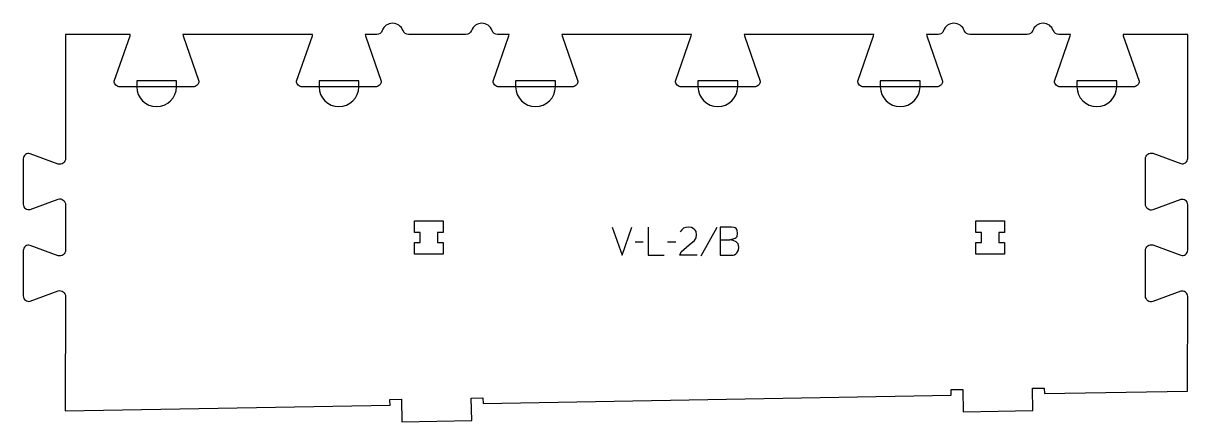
# Model space of a CAD drawing. Header units: millimetres. Extents: x -628 to 616, y -208 to 218.
import ezdxf

# ---------------------------------------------------------------- set-up
doc = ezdxf.new("R2010")
doc.units = ezdxf.units.MM
for name, color, linetype, true_color in [('1_ANYTOOL_1MMDEEP_LABELS_S', 2, 'Continuous', 0xffff00), ('3_ANYTOOL_CUTTHROUGH_INSID', 4, 'Continuous', 0x00ffff), ('4_ANYTOOL_CUTTHROUGH_OUTSI', 5, 'Continuous', 0x0000ff), ('5_ANYTOOL_HALF_MILL_9MM_IN', 3, 'Continuous', 0x00ff00)]:
    doc.layers.add(name, color=color, linetype=linetype, true_color=true_color)

msp = doc.modelspace()

# ---------------------------------------------------------------- linework, layer by layer
at = {"layer": '1_ANYTOOL_1MMDEEP_LABELS_S'}
for p, q in [((113.1, -0.5), (95.9, -31.2)), ((34.4, -16.1), (25.6, -16.2)), ((69.3, -16.1), (60.5, -16.2))]:
    msp.add_line(p, q, dxfattribs=at)
for points in [[(1.3, 0), (11.7, -30), (22.2, 0)], [(39.6, 0), (39.6, -30), (56.7, -30)], [(91.9, -30), (73.6, -29.9), (75.1, -26.5), (83.6, -19.1), (89.1, -14.4), (90.8, -11.6), (91.4, -8.2), (90.8, -4.7), (90, -3.3), (88.9, -2.1), (86, -0.5), (82.5, 0), (79.8, -0.3), (77.4, -1.3), (75.5, -2.9), (74, -5.1)], [(116.5, -13.7), (127.1, -13.5), (132.8, -12), (133.9, -11.1), (134.7, -9.9), (135.3, -6.5), (134.9, -3.6), (134.4, -2.5), (133.6, -1.6), (132.7, -0.9), (131.5, -0.4), (128.6, 0), (116.5, 0)], [(116.5, 0), (116.5, -30), (126.2, -30), (128.7, -30.1), (130.5, -30), (132, -29.5), (133.4, -28.7), (134.5, -27.5), (136.1, -24.6), (136.6, -21.5), (136.4, -19.6), (135.9, -18), (134.9, -16.7), (133.7, -15.6), (130.6, -14.2), (127.1, -13.5)]]:
    msp.add_lwpolyline(points, dxfattribs=at)
at = {"layer": '3_ANYTOOL_CUTTHROUGH_INSID'}
for points in [[(-204.1, -5.8), (-210.1, -5.8), (-210.1, 6.7), (-179.6, 6.7), (-179.6, -5.8), (-185.6, -5.8), (-185.6, -16.3), (-179.6, -16.3), (-179.6, -28.8), (-210.1, -28.8), (-210.1, -16.3), (-204.1, -16.3)], [(395.9, -5.8), (389.9, -5.8), (389.9, 6.7), (420.4, 6.7), (420.4, -5.8), (414.4, -5.8), (414.4, -16.3), (420.4, -16.3), (420.4, -28.8), (389.9, -28.8), (389.9, -16.3), (395.9, -16.3)]]:
    msp.add_lwpolyline(points, close=True, dxfattribs=at)
at = {"layer": '4_ANYTOOL_CUTTHROUGH_OUTSI'}
msp.add_lwpolyline([(377.6, 209.9, 0.707107), (355.4, 209.9, -0.317837), (349.5, 205.7), (337.1, 205.7), (337.4, 204.3), (354.3, 156), (354.3, 156, -0.414214), (348, 149.7), (270, 149.7, -0.414214), (263.8, 156), (263.8, 156), (280.7, 204.3), (280.9, 205.7), (142.2, 205.7), (142.5, 204.3), (159.4, 156), (159.4, 156, -0.414214), (153.1, 149.7), (75.1, 149.7, -0.414214), (68.9, 156), (68.9, 156), (85.8, 204.3), (86, 205.7), (-52.7, 205.7), (-52.4, 204.3), (-35.5, 156), (-35.5, 156, -0.414214), (-41.8, 149.7), (-119.8, 149.7, -0.414214), (-126, 156), (-126, 156), (-109.1, 204.3), (-108.9, 205.7), (-121.3, 205.7, -0.317837), (-127.2, 209.9, 0.707107), (-149.3, 209.9, -0.317837), (-155.2, 205.7), (-216.5, 205.7, -0.317837), (-222.4, 209.9, 0.707107), (-244.6, 209.9, -0.317837), (-250.5, 205.7), (-262.9, 205.7), (-262.6, 204.3), (-245.7, 156), (-245.7, 156, -0.414214), (-252, 149.7), (-330, 149.7, -0.414214), (-336.2, 156), (-336.2, 156), (-319.3, 204.3), (-319.1, 205.7), (-457.8, 205.7), (-457.5, 204.3), (-440.6, 156), (-440.6, 156, -0.414214), (-446.9, 149.7), (-524.9, 149.7, -0.414214), (-531.1, 156), (-531.1, 156), (-514.2, 204.3), (-514, 205.7), (-583.1, 205.7), (-583.1, 73.4, -0.502397), (-591.1, 67.4, -0.015604), (-591.1, 67.4), (-620.9, 78.4, 0.501976), (-628.3, 72.9), (-628.3, 24.4, 0.501971), (-620.9, 18.9), (-591.1, 29.9, -0.015608), (-591.1, 29.9, -0.502397), (-583.1, 23.9), (-583.1, -24.6, -0.502397), (-591.1, -30.6, -0.015604), (-591.1, -30.6), (-620.9, -19.6, 0.501976), (-628.3, -25.1), (-628.3, -73.6, 0.501971), (-620.9, -79.1), (-591.1, -68.1, -0.015608), (-591.1, -68.1, -0.502415), (-583.1, -74.1), (-583.4, -196.2), (-236.3, -190.1), (-236.4, -184.4, -0.414214), (-236.2, -184.1), (-224.2, -183.9, -0.414214), (-223.9, -184.1), (-223.5, -207.9), (-186.3, -207.2), (-149, -206.6), (-149.4, -182.8, -0.414214), (-149.2, -182.6), (-137.2, -182.4, -0.414214), (-136.9, -182.6), (-136.8, -188.4), (363.7, -179.6), (363.6, -173.9, -0.414214), (363.8, -173.6), (375.8, -173.4, -0.414214), (376.1, -173.7), (376.5, -197.4), (413.7, -196.8), (451, -196.1), (450.6, -172.4, -0.414214), (450.8, -172.1), (462.8, -171.9, -0.414214), (463.1, -172.1), (463.2, -177.9), (616.1, -175.2), (616.4, -74.1, 0.501976), (609, -68.6), (579.3, -79.6, -0.015611), (579.2, -79.6, -0.502397), (571.2, -73.6), (571.2, -25.1, -0.502397), (579.2, -19.1, -0.015604), (579.3, -19.1), (609, -30.1, 0.501977), (616.4, -24.6), (616.4, 23.9, 0.501976), (609, 29.4), (579.3, 18.4, -0.015611), (579.2, 18.4, -0.502397), (571.2, 24.4), (571.2, 72.9, -0.502397), (579.2, 78.9, -0.015604), (579.3, 78.9), (609, 67.9, 0.501977), (616.4, 73.4), (616.4, 205.7), (547.3, 205.7), (547.6, 204.3), (564.5, 156), (564.5, 156, -0.414214), (558.2, 149.7), (480.2, 149.7, -0.414214), (474, 156), (474, 156), (490.9, 204.3), (491.1, 205.7), (478.7, 205.7, -0.317837), (472.8, 209.9, 0.707107), (450.7, 209.9, -0.317837), (444.8, 205.7), (383.5, 205.7, -0.317837)], format="xyb", close=True, dxfattribs=at)
at = {"layer": '5_ANYTOOL_HALF_MILL_9MM_IN'}
for points in [[(-507.1, 150, 1), (-464.6, 150), (-464.6, 156.2), (-507.1, 156.2)], [(-312.2, 150, 1), (-269.7, 150), (-269.7, 156.2), (-312.2, 156.2)], [(-102, 150, 1), (-59.5, 150), (-59.5, 156.2), (-102, 156.2)], [(92.9, 150, 1), (135.4, 150), (135.4, 156.2), (92.9, 156.2)], [(287.8, 150, 1), (330.3, 150), (330.3, 156.2), (287.8, 156.2)], [(498, 150, 1), (540.5, 150), (540.5, 156.2), (498, 156.2)]]:
    msp.add_lwpolyline(points, format="xyb", close=True, dxfattribs=at)

doc.saveas('drawing.dxf')
